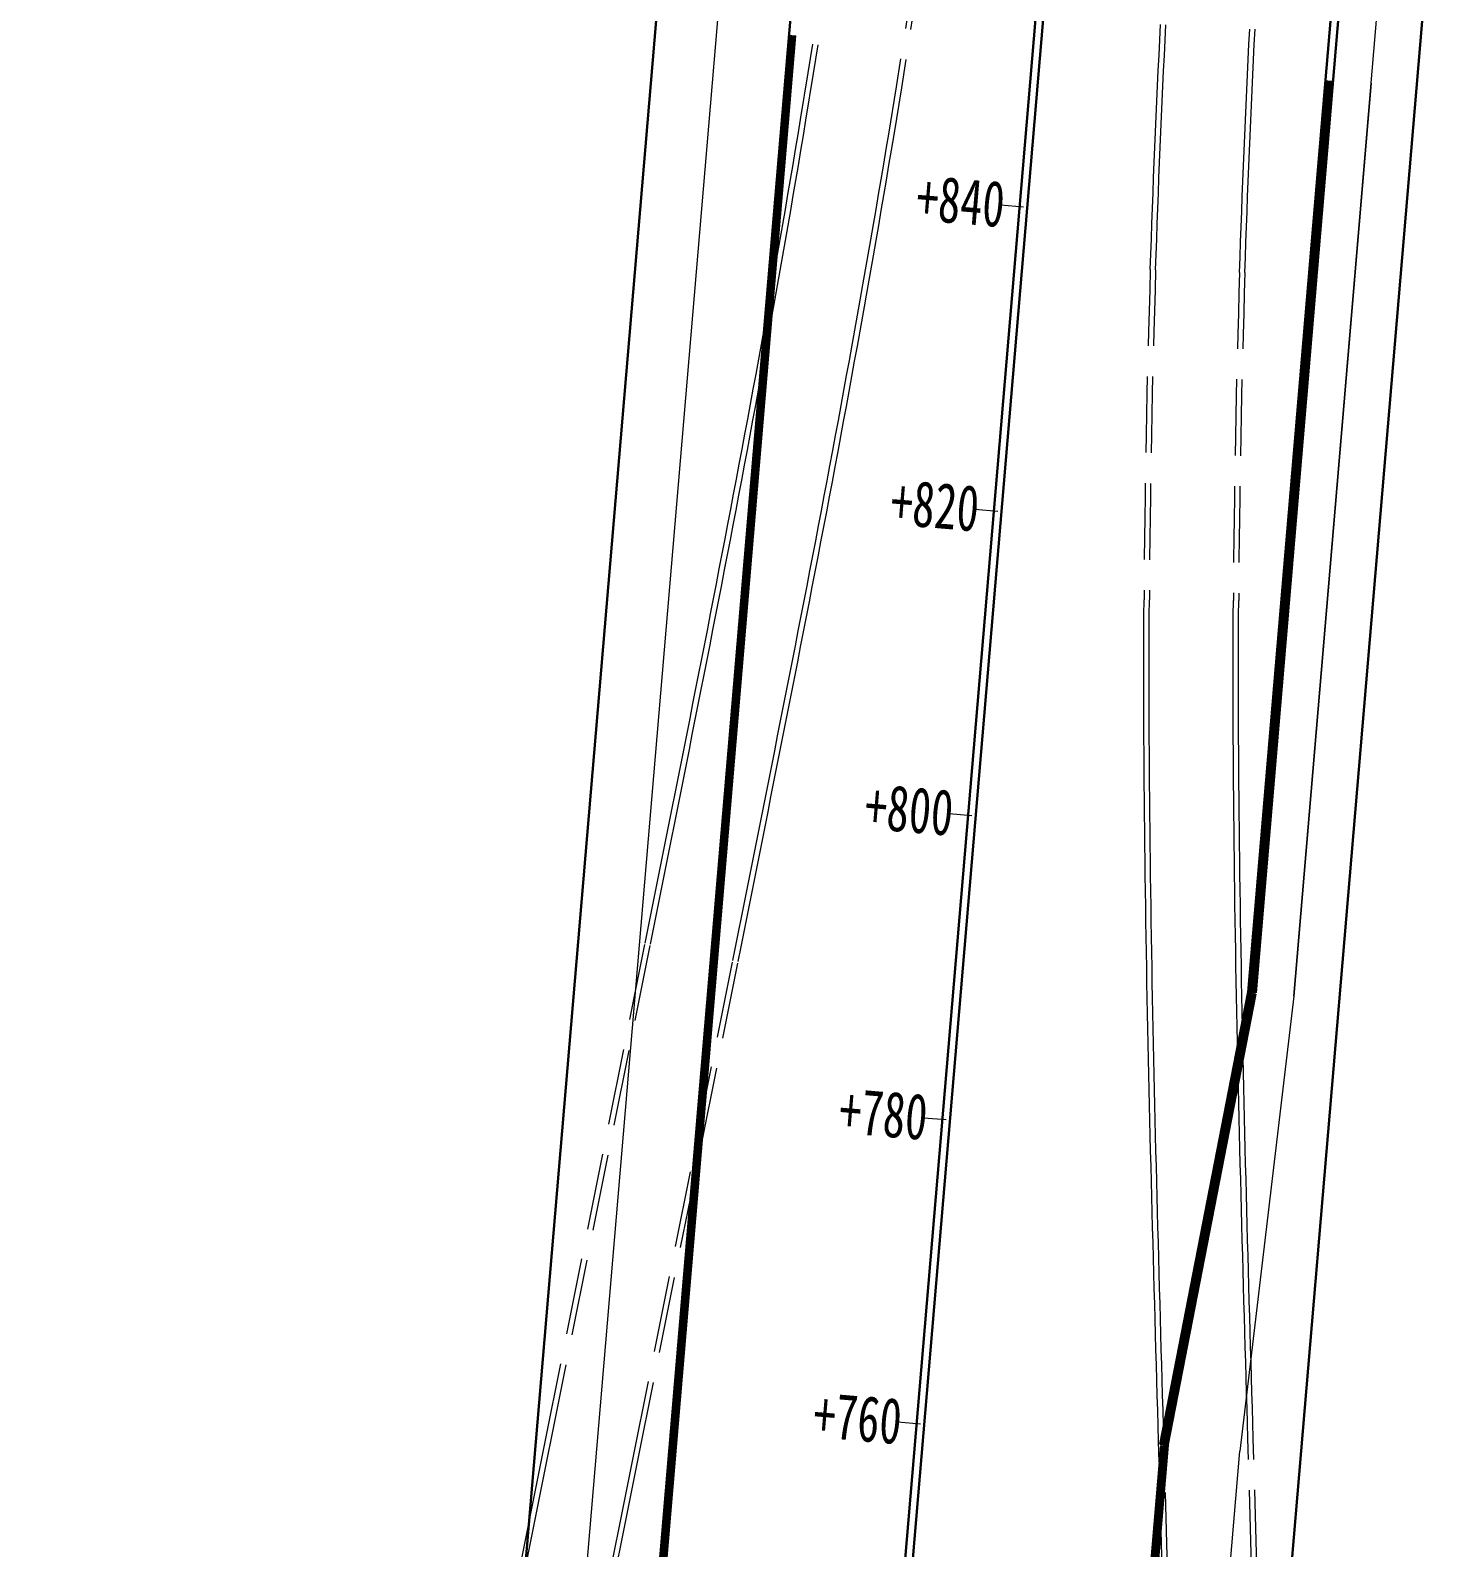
# Model space of a CAD drawing. Extents: x 0 to 531375, y 0 to 4335249.
# Drawn here: x 497977.9 to 498070, y 4327323.1 to 4327422.5 of the extents above; entities that cross this region are included whole.
import ezdxf

# ---------------------------------------------------------------- set-up
doc = ezdxf.new("R2010")
doc.units = 0
doc.linetypes.add('DASH', pattern=[0.35, 0.25, -0.1])
doc.linetypes.add('DASHED2', pattern=[9.524999999999999, 6.349999999999999, -3.174999999999999])
for name, color, linetype, lineweight in [('0-挡土墙标注', 150, 'Continuous', 15), ('1_道路中线', 7, 'Continuous', 15), ('_平面辅助线', 7, 'Continuous', 15), ('地铁', 4, 'Continuous', 15), ('道路偏置线', 3, 'Continuous', 30)]:
    doc.layers.add(name, color=color, linetype=linetype, lineweight=lineweight)
doc.styles.add('EICAD', font='仿宋_GB2312.TTF', dxfattribs={"width": 0.7070000000000001, "height": 3})

# ---------------------------------------------------------------- blocks, each defined once
blk = doc.blocks.new('天津2000地铁')
at = {"layer": '地铁', "linetype": 'DASH', "ltscale": 20}
for p, q in [((48.47516956622712, 184.5761383026838), (48.52447599289007, 185.5777435703203)), ((48.82476175238844, 184.5592473763972), (48.87405267806025, 185.5605348180979)), ((54.3183528931113, 184.2938111713156), (54.36740024306345, 185.2901045493781)), ((54.66794503381243, 184.2769193043932), (54.71697688417044, 185.2728949021548)), ((48.42677037476097, 183.57441824954), (48.47516956622712, 184.5761383026838)), ((48.77637814951596, 183.5578531101346), (48.82476175238844, 184.5592473763972)), ((54.27021424344275, 183.2975360490381), (54.3183528931113, 184.2938111713156)), ((54.61982197139879, 183.2809699224308), (54.66794503381243, 184.2769193043932)), ((48.37930135690839, 182.5725831557065), (48.42677037476097, 183.57441824954)), ((48.72892478568246, 182.5563517641276), (48.77637814951596, 183.5578531101346)), ((54.22300686122617, 182.3012789366767), (54.27021424344275, 183.2975360490381)), ((54.5726302419207, 182.2850465103984), (54.61982197139879, 183.2809699224308)), ((48.332785458304, 181.5706328274682), (48.37930135690839, 182.5725831557065)), ((48.68242458364693, 181.5547431446612), (48.72892478568246, 182.5563517641276)), ((54.17675331130157, 181.3050396554172), (54.22300686122617, 182.3012789366767)), ((54.52639238745906, 181.289148889482), (54.5726302419207, 182.2850465103984)), ((48.28724563145079, 180.5685671353712), (48.332785458304, 181.5706328274682)), ((48.63690044771646, 180.5530265597626), (48.68242458364693, 181.5547431446612)), ((54.13148391380673, 180.3089926186949), (54.17675331130157, 181.3050396554172)), ((54.48113094770815, 180.2932769432664), (54.52639238745906, 181.289148889482)), ((48.24277360318228, 179.5679697599262), (48.28724563145079, 180.5685671353712)), ((48.59243636630708, 179.5526079852134), (48.63690044771646, 180.5530265597626)), ((54.08713692909804, 179.3112086579203), (54.13148391380673, 180.3089926186949)), ((54.43679969222286, 179.2958468832075), (54.48113094770815, 180.2932769432664)), ((24.79292357893428, 178.3834176324308), (24.95605155423982, 179.3680943362415)), ((25.13818218756933, 178.3260021358728), (25.30134526517941, 179.3108907239511)), ((48.19925464014523, 178.5657084733248), (48.24277360318228, 179.5679697599262)), ((48.54893310379703, 178.5507082901895), (48.59243636630708, 179.5526079852134)), ((54.04388039134211, 178.3149911435321), (54.08713692909804, 179.3112086579203)), ((54.3935588549939, 178.2999909603968), (54.43679969222286, 179.2958468832075)), ((24.62889466847992, 177.4007834391668), (24.79292357893428, 178.3834176324308)), ((24.97408320754768, 177.342948182486), (25.13818218756933, 178.3260021358728)), ((30.56367461022456, 177.4237586194649), (30.72738929372281, 178.4119768235832)), ((30.90893321891781, 177.366343122907), (31.07268300460419, 178.3547732122242)), ((48.15678053803276, 177.563331881538), (48.19925464014523, 178.5657084733248)), ((48.50647466100054, 177.5487012527883), (48.54893310379703, 178.5507082901895)), ((54.00166802172316, 177.3187913643196), (54.04388039134211, 178.3149911435321)), ((54.35136214469093, 177.3041607355699), (54.3935588549939, 178.2999909603968)), ((24.4636705625453, 176.4182780412957), (24.62889466847992, 177.4007834391668)), ((24.80878984561423, 176.3600309537723), (24.97408320754768, 177.342948182486)), ((30.39847453508992, 176.434108428657), (30.56367461022456, 177.4237586194649)), ((30.74366307415767, 176.3762731719762), (30.90893321891781, 177.366343122907)), ((48.11537427193252, 176.5608400739729), (48.15678053803276, 177.563331881538)), ((48.46508398768492, 176.5465869652107), (48.50647466100054, 177.5487012527883)), ((53.96052237885306, 176.3226095363497), (54.00166802172316, 177.3187913643196)), ((54.31023209466366, 176.3083564266562), (54.35136214469093, 177.3041607355699)), ((24.297273668868, 175.4358991608023), (24.4636705625453, 176.4182780412957)), ((24.64232453767909, 175.3772481670603), (24.80878984561423, 176.3600309537723)), ((30.23209286871133, 175.4447195958346), (30.39847453508992, 176.434108428657)), ((30.57721215178026, 175.3864725073799), (30.74366307415767, 176.3762731719762)), ((48.07505882770057, 175.5582333151251), (48.11537427193252, 176.5608400739729)), ((48.42478404403663, 175.5443656891584), (48.46508398768492, 176.5465869652107)), ((53.92046601464971, 175.326445848681), (53.96052237885306, 176.3226095363497)), ((54.27019123098579, 175.3125782236457), (54.31023209466366, 176.3083564266562)), ((24.1297263665474, 174.4536443147808), (24.297273668868, 175.4358991608023)), ((24.47470969049027, 174.3945973357186), (24.64232453767909, 175.3772481670603)), ((30.06455247261329, 174.4555896725505), (30.23209286871133, 175.4447195958346)), ((30.40960334142437, 174.3969386788085), (30.57721215178026, 175.3864725073799)), ((48.03585719486, 174.5555118694901), (48.07505882770057, 175.5582333151251)), ((48.38559779321077, 174.5420376937836), (48.42478404403663, 175.5443656891584)), ((53.8815214812639, 174.3303006375208), (53.92046601464971, 175.326445848681)), ((54.23126207961468, 174.3168264618143), (54.27019123098579, 175.3125782236457)), ((23.96105105534662, 173.4715110985562), (24.1297263665474, 174.4536443147808)), ((24.30596773093566, 173.4120760513469), (24.47470969049027, 174.3945973357186)), ((29.89587621373357, 173.4667162578553), (30.06455247261329, 174.4555896725505)), ((30.24085953767644, 173.4076692797243), (30.40960334142437, 174.3969386788085)), ((47.99779237096664, 173.5526761198416), (48.03585719486, 174.5555118694901)), ((48.34754820592934, 173.5396033599973), (48.38559779321077, 174.5420376937836)), ((53.84371132677188, 173.3341742744669), (53.8815214812639, 174.3303006375208)), ((54.19346716173459, 173.3211015136912), (54.23126207961468, 174.3168264618143)), ((23.79127010080265, 172.4894968755543), (23.96105105534662, 173.4715110985562)), ((24.13612105109496, 172.4296816717833), (24.30596773093566, 173.4120760513469)), ((29.72608691570349, 172.4780967142433), (29.89587621373357, 173.4667162578553)), ((30.07100359129254, 172.418661667034), (30.24085953767644, 173.4076692797243)), ((47.96088735980447, 172.5497265262529), (47.99779237096664, 173.5526761198416)), ((48.31065825856057, 172.5370631478727), (48.34754820592934, 173.5396033599973)), ((53.80705809645587, 172.3380672074854), (53.84371132677188, 173.3341742744669)), ((54.15682899527019, 172.3254038291052), (54.19346716173459, 173.3211015136912)), ((23.62040588347008, 171.5075990566984), (23.79127010080265, 172.4894968755543)), ((23.96519205748337, 171.4474116060882), (24.13612105109496, 172.4296816717833)), ((29.55520741350483, 171.4897284833714), (29.72608691570349, 172.4780967142433)), ((29.90005836379714, 171.4299132805317), (30.07100359129254, 172.418661667034)), ((47.92516517086187, 171.5466636139899), (47.96088735980447, 172.5497265262529)), ((48.27495093271136, 171.5344175845384), (48.31065825856057, 172.5370631478727)), ((53.77158433332806, 171.3419799786061), (53.80705809645587, 172.3380672074854)), ((54.12137009517755, 171.3297339491546), (54.15682899527019, 172.3254038291052)), ((23.44848076143535, 170.5258148889988), (23.62040588347008, 171.5075990566984)), ((23.79320313368225, 170.4652630966156), (23.96519205748337, 171.4474116060882)), ((29.38326050469186, 170.5016088094562), (29.55520741350483, 171.4897284833714)), ((29.72804667870514, 170.4414213588461), (29.90005836379714, 171.4299132805317)), ((47.89064881956437, 170.5434879809618), (47.92516517086187, 171.5466636139899)), ((48.24044921889435, 170.5316673722118), (48.27495093271136, 171.5344175845384)), ((53.7373125810991, 170.3459133198484), (53.77158433332806, 171.3419799786061)), ((54.08711297326954, 170.3340925024822), (54.12137009517755, 171.3297339491546)), ((23.27551710180705, 169.54414163623), (23.44848076143535, 170.5258148889988)), ((23.62017667165492, 169.4832334015518), (23.79320313368225, 170.4652630966156)), ((29.21026898693526, 169.513734953478), (29.38326050469186, 170.5016088094562)), ((29.55499135918217, 169.4531831610948), (29.72804667870514, 170.4414213588461)), ((47.85736231744522, 169.5402120882645), (47.89064881956437, 170.5434879809618)), ((48.20717699138914, 169.528823765926), (48.24044921889435, 170.5316673722118)), ((53.70426450559171, 169.3498576767742), (53.7373125810991, 170.3459133198484)), ((54.05407915153772, 169.3384684929624), (54.08711297326954, 170.3340925024822)), ((23.10153724980773, 168.5625764019787), (23.27551710180705, 169.54414163623)), ((23.44610441784607, 168.5011478522792), (23.62017667165492, 169.4832334015518)), ((29.03625562670641, 168.5261040152982), (29.21026898693526, 169.513734953478)), ((29.38091519655427, 168.4651957815513), (29.55499135918217, 169.4531831610948)), ((22.92683087277692, 167.5826072841883), (23.10153724980773, 168.5625764019787)), ((23.27133783948375, 167.520842003636), (23.44610441784607, 168.5011478522792)), ((28.86148316483014, 167.5400670096278), (29.03625562670641, 168.5261040152982)), ((29.20611149794422, 167.4789825426414), (29.38091519655427, 168.4651957815513)), ((22.75088084657909, 166.6012143520638), (22.92683087277692, 167.5826072841883)), ((23.09532869438408, 166.5391202289611), (23.27133783948375, 167.520842003636)), ((28.68501736945473, 166.5502370651811), (28.86100195191102, 167.5373599622398)), ((29.0295241617132, 166.4884708113968), (29.20556893799221, 167.4759303918108)), ((22.57398155116243, 165.6199204931035), (22.75088084657909, 166.6012143520638)), ((22.91837138496339, 165.5575054120272), (23.09532869438408, 166.5391202289611)), ((28.50807927164715, 165.5633481312543), (28.68501736945473, 166.5502370651811)), ((28.85252695233794, 165.5012530805543), (29.0295241617132, 166.4884708113968)), ((22.39615531696472, 164.6387225827202), (22.57398155116243, 165.6199204931035)), ((22.74048826348735, 164.5759944245219), (22.91837138496339, 165.5575054120272)), ((28.33021037030267, 164.5766900386661), (28.50807927164715, 165.5633481312543)), ((28.67460004426539, 164.5142740756273), (28.85252695233794, 165.5012530805543)), ((22.21742446860298, 163.6576174339279), (22.39615531696472, 164.6387225827202)), ((22.5617016760516, 163.5945840748027), (22.74048826348735, 164.5759944245219)), ((28.15143336239271, 163.5902596032247), (28.33021037030267, 164.5766900386661)), ((28.49576615617844, 163.5275306059047), (28.67460004426539, 164.5142740756273)), ((22.0378113250481, 162.6766017982736), (22.21742446860298, 163.6576174339279)), ((22.38203396234894, 162.6132711106911), (22.5617016760516, 163.5945840748027)), ((27.97177092998754, 162.6040535764768), (28.15143336239271, 163.5902596032247)), ((28.31604799168417, 162.5410194210708), (28.49576615617844, 163.5275306059047)), ((21.85733819997404, 161.6956723658368), (22.0378113250481, 162.6766017982736)), ((22.20150745654246, 161.6320522213355), (22.38203396234894, 162.6132711106911)), ((27.79124574072194, 161.6180686503648), (27.97177092998754, 162.6040535764768)), ((28.13546823925572, 161.5547372093424), (28.31604799168417, 162.5410194210708)), ((21.67602740187431, 160.7148257708177), (21.85733819997404, 161.6956723658368)), ((22.02014448674163, 160.6509240344166), (22.20150745654246, 161.6320522213355)), ((27.60988044773694, 160.6323014581576), (27.79124574072194, 161.6180686503648)), ((27.95404957229039, 160.5686805993318), (28.13546823925572, 161.5547372093424)), ((21.49390123412013, 159.7340585878119), (21.67602740187431, 160.7148257708177)), ((21.83796737564262, 159.6698831226676), (22.02014448674163, 160.6509240344166)), ((27.42769768991275, 159.6467485744506), (27.60988044773694, 160.6323014581576)), ((27.77181464945897, 159.5828461628407), (27.95404957229039, 160.5686805993318)), ((21.31098199530971, 158.7533673364669), (21.49390123412013, 159.7340585878119)), ((21.65499844052829, 158.688926002942), (21.83796737564262, 159.6698831226676)), ((27.2447200922179, 158.6614065179601), (27.42769768991275, 159.6467485744506)), ((27.58878611493856, 158.5972304167226), (27.77181464945897, 159.5828461628407)), ((21.12729197926819, 157.7727484824136), (21.31098199530971, 158.7533673364669)), ((21.47125999332638, 157.7080491371453), (21.65499844052829, 158.688926002942)), ((27.06097026559291, 157.676271754317), (27.2447200922179, 158.6614065179601)), ((27.40498659841251, 157.6118298210204), (27.58878611493856, 158.5972304167226)), ((20.9428534755134, 156.79219844006), (21.12729197926819, 157.7727484824136)), ((21.28677434124984, 156.7272489359602), (21.47125999332638, 157.7080491371453)), ((26.8764708074159, 156.6913406951353), (27.06097026559291, 157.676271754317)), ((27.22043871536153, 156.6266407854855), (27.40498659841251, 157.6118298210204)), ((20.75768876908114, 155.8117135716602), (20.9428534755134, 156.79219844006)), ((21.10156378644751, 155.7465217588469), (21.28677434124984, 156.7272489359602)), ((26.6912443015608, 155.7066097008064), (26.8764708074159, 156.6913406951353)), ((27.03516506735468, 155.6416596677154), (27.22043871536153, 156.6266407854855)), ((20.57182014128193, 154.8312901891768), (20.75768876908114, 155.8117135716602)), ((20.91565062658629, 154.765863914974), (21.10156378644751, 155.7465217588469)), ((26.50531331874663, 154.722075083293), (26.6912443015608, 155.7066097008064)), ((26.84918824216584, 154.6568827740848), (27.03516506735468, 155.6416596677154)), ((20.38526986929355, 153.8509245589375), (20.57182014128193, 154.8312901891768)), ((20.72905715514207, 153.7852716678753), (20.91565062658629, 154.765863914974)), ((26.31870041665389, 153.7377331033349), (26.50531331874663, 154.722075083293)), ((26.66253081389005, 153.6723063662648), (26.84918824216584, 154.6568827740848)), ((20.19806022685953, 152.8706128979101), (20.38526986929355, 153.8509245589375)), ((20.5418056610506, 152.8047412307933), (20.72905715514207, 153.7852716678753)), ((26.13142813992454, 152.7535799778998), (26.31870041665389, 153.7377331033349)), ((26.47521534335101, 152.6879266556352), (26.66253081389005, 153.6723063662648)), ((20.01021348434733, 151.8903513811529), (20.19806022685953, 152.8706128979101)), ((20.35391842969693, 151.8242687769234), (20.5418056610506, 152.8047412307933)), ((25.94351902103517, 151.7696118783206), (26.13142813992454, 152.7535799778998)), ((26.28726437827572, 151.703739810735), (26.47521534335101, 152.6879266556352)), ((19.82175190880662, 150.9101361371577), (20.01021348434733, 151.8903513811529)), ((20.16541774262441, 150.8438504319638), (20.35391842969693, 151.8242687769234)), ((25.75499557971489, 150.785824932158), (25.94351902103517, 151.7696118783206)), ((26.09870045358548, 150.7197419563308), (26.28726437827572, 151.703739810735)), ((19.63269776449306, 149.9299632553011), (19.82175190880662, 150.9101361371577)), ((19.97632587794214, 149.8634822834283), (20.16541774262441, 150.8438504319638)), ((25.56588032381842, 149.8022152232006), (25.75499557971489, 150.785824932158)), ((25.90954609133769, 149.7359291743487), (26.09870045358548, 150.7197419563308)), ((19.44307331310119, 148.9498287839815), (19.63269776449306, 149.9299632553011)), ((19.7866651105578, 148.8831603750586), (19.97632587794214, 149.8634822834283)), ((25.37619574932615, 148.8187787979841), (25.56588032381842, 149.8022152232006)), ((25.71982380142435, 148.7522975085303), (25.90954609133769, 149.7359291743487)), ((19.25290081370622, 147.9697287306189), (19.44307331310119, 148.9498287839815)), ((19.59645771241048, 147.9028807142749), (19.7866651105578, 148.8831603750586)), ((25.18596434040228, 147.8355116611346), (25.37619574932615, 148.8187787979841)), ((25.52955608139746, 147.7688429616391), (25.71982380142435, 148.7522975085303)), ((19.06220252328785, 146.9896590681746), (19.25290081370622, 147.9697287306189)), ((19.40572595276171, 146.9226392693817), (19.59645771241048, 147.9028807142749)), ((24.99520857009339, 146.8524097828194), (25.18596434040228, 147.8355116611346)), ((25.33876541693462, 146.7855615001172), (25.52955608139746, 147.7688429616391)), ((47.43965114158345, 146.8946567261591), (47.44463092990918, 147.8965465547517)), ((47.78964788583107, 146.8931318791583), (47.79462660662828, 147.8948069382459)), ((53.28959672362543, 146.869169993326), (53.29455866961507, 147.8674701023846)), ((53.63959346787305, 146.8676451472565), (53.64455434633419, 147.8657304858788)), ((18.87100069690496, 146.0096157323569), (19.06220252328785, 146.9896590681746)), ((19.21449209825368, 145.9424319760874), (19.40572595276171, 146.9226392693817)), ((24.80395090009551, 145.8694690950215), (24.99520857009339, 146.8524097828194)), ((25.14747428224655, 145.8024490531534), (25.33876541693462, 146.7855615001172)), ((47.43589396023889, 145.8908944856375), (47.43965114158345, 146.8946567261591)), ((47.78589229739735, 145.8897952046245), (47.78964788583107, 146.8931318791583)), ((53.28586616710528, 145.8725208025425), (53.28959672362543, 146.869169993326)), ((53.63586450432194, 145.8714215215295), (53.63959346787305, 146.8676451472565)), ((18.67931758792838, 145.0295946253463), (18.87100069690496, 146.0096157323569)), ((19.02277841366595, 144.9622547319159), (19.21449209825368, 145.9424319760874)), ((24.61221378145274, 144.8866854952648), (24.80395090009551, 145.8694690950215)), ((24.95570513978601, 144.8195015182719), (25.14747428224655, 145.8024490531534)), ((47.43334603746188, 144.8871989306062), (47.43589396023889, 145.8908944856375)), ((47.78334543475648, 144.8865172611549), (47.78589229739735, 145.8897952046245)), ((53.28333596355515, 144.875805308111), (53.28586616710528, 145.8725208025425)), ((53.63333536084974, 144.875123639591), (53.63586450432194, 145.8714215215295)), ((18.48717544839019, 144.0495916139334), (18.67931758792838, 145.0295946253463)), ((18.83060716150794, 143.982103404589), (19.02277841366595, 144.9622547319159)), ((24.4200196544989, 143.9040548512712), (24.61221378145274, 144.8866854952648)), ((24.76348044123734, 143.836714759469), (24.95570513978601, 144.8195015182719)), ((47.43198439740807, 143.8835714915767), (47.43334603746188, 144.8871989306062)), ((47.78198435046943, 143.8832994811237), (47.78334543475648, 144.8865172611549)), ((53.2819836132112, 143.8790250429883), (53.28333596355515, 144.875805308111)), ((53.63198356627254, 143.8787530325353), (53.63333536084974, 144.875123639591)), ((18.29459652910009, 143.0696025379002), (18.48717544839019, 144.0495916139334)), ((18.63800060277572, 143.0019738292321), (18.83060716150794, 143.982103404589)), ((24.22739094920689, 142.9215729953721), (24.4200196544989, 143.9040548512712)), ((24.57082262728363, 142.8540846072137), (24.76348044123734, 143.836714759469)), ((47.43178606737639, 142.8800136176869), (47.43198439740807, 143.8835714915767)), ((47.78178609983297, 142.880143311806), (47.78198435046943, 143.8832994811237)), ((53.28178661008132, 142.8821813622489), (53.2819836132112, 143.8790250429883)), ((53.63178664253791, 142.882311056368), (53.63198356627254, 143.8787530325353)), ((18.10160308011109, 142.0896232035011), (18.29459652910009, 143.0696025379002)), ((18.44498099706834, 142.0218618120998), (18.63800060277572, 143.0019738292321)), ((24.03435008553788, 141.939235733822), (24.22739094920689, 142.9215729953721)), ((24.37775412789779, 141.8716068668291), (24.57082262728363, 142.8540846072137)), ((47.43272807780885, 141.8765266127884), (47.43178606737639, 142.8800136176869)), ((47.78272774064681, 141.8770500570535), (47.78178609983297, 142.880143311806)), ((53.28272244241088, 141.885275603272), (53.28178661008132, 142.8821813622489)), ((53.63272210524883, 141.8857990475371), (53.63178664253791, 142.882311056368)), ((17.9082173507777, 141.1096493909135), (18.10160308011109, 142.0896232035011)), ((18.25157060287892, 141.0417631305754), (18.44498099706834, 142.0218618120998)), ((23.84091947373236, 140.9570388430729), (24.03435008553788, 141.939235733822)), ((24.18429736292456, 140.8892773110419), (24.37775412789779, 141.8716068668291)), ((47.43478746240724, 140.8731117276475), (47.43272807780885, 141.8765266127884)), ((47.78478633344639, 140.8740209667012), (47.78272774064681, 141.8770500570535)), ((53.28476859274087, 140.8883090065792), (53.28272244241088, 141.885275603272)), ((53.6347674637218, 140.8892182456329), (53.63272210524883, 141.8857990475371)), ((17.52035804756451, 139.1497013168409), (17.71446159027982, 140.1296768533066)), ((17.71446159027982, 140.1296768533066), (17.9082173507777, 141.1096493909135)), ((18.05779167776927, 140.0616735368967), (18.25157060287892, 141.0417631305754)), ((23.64712151442654, 139.9749780725688), (23.84091947373236, 140.9570388430729)), ((23.99047474208055, 139.907091689296), (24.18429736292456, 140.8892773110419)), ((47.43794125854036, 139.869770151563), (47.43478746240724, 140.8731117276475)), ((47.78793894191039, 139.8710572291165), (47.78478633344639, 140.8740209667012)), ((53.28790253802435, 139.8912827214226), (53.28476859274087, 140.8883090065792)), ((53.63790022139437, 139.8925697989762), (53.6347674637218, 140.8892182456329)), ((17.32592897198628, 138.1697184862569), (17.52035804756451, 139.1497013168409)), ((17.8636664787773, 139.0815887553617), (18.05779167776927, 140.0616735368967)), ((23.45297859905986, 138.9930491475388), (23.64712151442654, 139.9749780725688)), ((23.7963086652453, 138.9250457240268), (23.99047474208055, 139.907091689296)), ((47.44216650724411, 138.8665029397234), (47.43794125854036, 139.869770151563)), ((47.79216263286071, 138.8681599013507), (47.78793894191039, 139.8710572291165)), ((53.29210174974287, 138.8941978793591), (53.28790253802435, 139.8912827214226)), ((53.64209787535947, 138.8958548400551), (53.63790022139437, 139.8925697989762)), ((17.13119661336532, 137.189724043943), (17.32592897198628, 138.1697184862569)), ((17.66921726270811, 138.1015044888481), (17.8636664787773, 139.0815887553617)), ((23.25851311016595, 138.0112477699295), (23.45297859905986, 138.9930491475388)), ((23.60182152292691, 137.943135115318), (23.7963086652453, 138.9250457240268)), ((47.44744025327963, 137.8633111743256), (47.44216650724411, 138.8665029397234)), ((47.79743447626242, 137.8653300618753), (47.79216263286071, 138.8681599013507)), ((53.29734369466314, 137.897055442445), (53.29210174974287, 138.8941978793591)), ((53.64733791764592, 137.8990743299946), (53.64209787535947, 138.8958548400551)), ((16.9361832223949, 136.209713649936), (17.13119661336532, 137.189724043943)), ((17.47446628619218, 137.1214164188131), (17.66921726270811, 138.1015044888481)), ((23.0637474214891, 137.0295696193352), (23.25851311016595, 138.0112477699295)), ((23.40703569643665, 136.9613555418327), (23.60182152292691, 137.943135115318)), ((47.45372981211403, 136.861745737493), (47.44744025327963, 137.8633111743256)), ((47.8037229112233, 136.8639436000958), (47.79743447626242, 137.8653300618753)), ((53.3036071039387, 136.8996819136664), (53.29734369466314, 137.897055442445)), ((53.65359783399617, 136.9022292466834), (53.64733791764592, 137.8990743299946)), ((16.74091105081607, 135.2296829465776), (16.9361832223949, 136.209713649936)), ((17.27943580644205, 136.1413202034309), (17.47446628619218, 137.1214164188131)), ((22.8687038985081, 136.048010352999), (23.0637474214891, 137.0295696193352)), ((23.21197355812183, 135.9797026608139), (23.40703569643665, 136.9613555418327)), ((47.46105394425103, 135.8556428924203), (47.45375082892133, 136.858645808883)), ((47.81104200932896, 135.858533273451), (47.8037415513536, 136.8611941793933)), ((53.31085452443222, 135.9039458129555), (53.3036071039387, 136.8996819136664)), ((53.6608425976592, 135.906835205853), (53.65359783399617, 136.9022292466834)), ((16.54540235176682, 134.2496275575831), (16.74091105081607, 135.2296829465776)), ((16.8886253683595, 134.1810858855024), (17.08414808101952, 135.1612114850431)), ((17.08414808101952, 135.1612114850431), (17.27943580644205, 136.1413202034309)), ((22.6734048986691, 135.066565612331), (22.8687038985081, 136.048010352999)), ((23.01665747183142, 134.9981721108779), (23.21197355812183, 135.9797026608139)), ((47.46933661360526, 134.8527180412784), (47.46105394425103, 135.8556428924203)), ((47.8193217604421, 134.8559424784034), (47.81104200932896, 135.858533273451)), ((53.31908842164557, 134.9066048162058), (53.31085452443222, 135.9039458129555)), ((53.66907357715536, 134.9098283108324), (53.6608425976592, 135.906835205853)), ((16.34967938024783, 133.2695430917665), (16.54540235176682, 134.2496275575831)), ((16.69288992817746, 133.20093901176), (16.8886253683595, 134.1810858855024)), ((22.47787277150201, 134.085231019184), (22.6734048986691, 135.066565612331)), ((22.8211097928579, 134.0167595120147), (23.01665747183142, 134.9981721108779)), ((47.47857590101194, 133.8498720023781), (47.46933661360526, 134.8527180412784)), ((47.82855789153836, 133.853422537446), (47.8193217604421, 134.8559424784034)), ((53.32827495696257, 133.90920963604), (53.31908842164557, 134.9066048162058)), ((53.67825695656939, 133.9127592742443), (53.66907357715536, 134.9098283108324)), ((16.15376439300598, 132.2894251421094), (16.34967938024783, 133.2695430917665)), ((16.49696402158588, 132.2207664586603), (16.69288992817746, 133.20093901176)), ((22.28212985914433, 133.1040021795779), (22.47787277150201, 134.085231019184)), ((22.62535286869388, 133.0354604721069), (22.8211097928579, 134.0167595120147)), ((47.48874887492276, 132.8471054574474), (47.47857590101194, 133.8498720023781)), ((47.83872749336296, 132.8509741341695), (47.82855789153836, 133.853422537446)), ((53.33839157060721, 132.911760950461), (53.32827495696257, 133.90920963604)), ((53.68837019841886, 132.9156287750229), (53.67825695656939, 133.9127592742443)), ((15.95767964917468, 131.3092692894861), (16.15376439300598, 132.2894251421094)), ((16.30086991138523, 131.2405638033524), (16.49696402158588, 132.2207664586603)), ((22.08619849639945, 132.1228746874258), (22.28212985914433, 133.1040021795779)), ((22.42940903897397, 132.0542705804109), (22.62535286869388, 133.0354604721069)), ((47.49983260862064, 131.8444190220907), (47.48874887492276, 132.8471054574474)), ((47.84980766073569, 131.8485978841781), (47.83872749336296, 132.8509741341695)), ((53.34941569843796, 131.9142593787983), (53.33839157060721, 132.911760950461)), ((53.69939076021546, 131.9184374315664), (53.68837019841886, 132.9156287750229)), ((15.76144741050666, 130.3290711026638), (15.95767964917468, 131.3092692894861)), ((16.1046298626461, 130.2603266155347), (16.30086991138523, 131.2405638033524)), ((21.89010101131862, 131.1418441208079), (22.08619849639945, 132.1228746874258)), ((22.2333006359404, 131.0731854168698), (22.42940903897397, 132.0542705804109)), ((47.51180417987052, 130.8418132523075), (47.49983260862064, 131.8444190220907)), ((47.86177549272543, 130.8462943425402), (47.84980766073569, 131.8485978841781)), ((53.36132477177307, 130.9167054733261), (53.34941569843796, 131.9142593787983)), ((53.71129609446508, 130.9211857970804), (53.69939076021546, 131.9184374315664)), ((15.56508994172327, 129.3488261401653), (15.76144741050666, 130.3290711026638)), ((15.90826614253456, 129.2800504527986), (16.1046298626461, 130.2603266155347)), ((21.69385972520104, 130.1609060484916), (21.89010101131862, 131.1418441208079)), ((22.03704998473404, 130.0922005474567), (22.2333006359404, 131.0731854168698)), ((47.52464067138499, 129.8392886416986), (47.51180417987052, 130.8418132523075)), ((47.8746080925921, 129.8440640037879), (47.86177549272543, 130.8462943425402)), ((53.37409621785628, 129.9190997304395), (53.36132477177307, 130.9167054733261)), ((53.72406364895868, 129.9238743670285), (53.71129609446508, 130.9211857970804)), ((15.36862951057264, 128.3685299521312), (15.56508994172327, 129.3488261401653)), ((15.71180102106882, 128.2997308652848), (15.90826614253456, 129.2800504527986)), ((21.49749695329228, 129.1800560271367), (21.69385972520104, 130.1609060484916)), ((21.84067940356908, 129.1113115306943), (22.03704998473404, 130.0922005474567)), ((47.53831917064964, 128.8368456251919), (47.52464067138499, 129.8392886416986)), ((47.88828256790293, 128.8419073037803), (47.8746080925921, 129.8440640037879)), ((53.38770745956572, 128.9214425850659), (53.37409621785628, 129.9190997304395)), ((53.73767086677253, 128.9265035763383), (53.72406364895868, 129.9238743670285)), ((15.17208838841179, 127.388178082183), (15.36862951057264, 128.3685299521312)), ((15.51525677117752, 127.3193633956834), (15.71180102106882, 128.2997308652848)), ((21.10449618223356, 127.2186023350805), (21.30103500449331, 128.1992896087468)), ((21.30103500449331, 128.1992896087468), (21.49749695329228, 129.1800560271367)), ((21.64421120425686, 128.1305139157921), (21.84067940356908, 129.1113115306943)), ((47.55281677033054, 127.8344845809042), (47.53831917064964, 128.8368456251919)), ((47.90277603082357, 127.8398246178403), (47.88828256790293, 128.8419073037803)), ((53.40213591587962, 127.9237344162538), (53.38770745956572, 128.9214425850659)), ((53.75209518626798, 127.9290738059208), (53.73767086677253, 128.9265035763383)), ((14.97548885032301, 126.4077660683542), (15.17208838841179, 127.388178082183)), ((15.31865566893248, 126.3389435820281), (15.51525677117752, 127.3193633956834)), ((20.90790278452914, 126.2379897441715), (21.10449618223356, 127.2186023350805)), ((21.44766769226408, 127.1498032454401), (21.64421120425686, 128.1305139157921)), ((47.56811056780861, 126.8322058292105), (47.55281677033054, 127.8344845809042)), ((47.91806559776887, 126.8378162691369), (47.90277603082357, 127.8398246178403)), ((53.41735900158528, 126.9259755471721), (53.40213591587962, 127.9237344162538)), ((53.76731404132443, 126.9315853770822), (53.75209518626798, 127.9290738059208)), ((14.77885548450285, 125.4273009570315), (14.97548885032301, 126.4077660683542)), ((15.1220220424002, 125.3584771705791), (15.31865566893248, 126.3389435820281)), ((20.7112771042157, 125.257447370328), (20.90790278452914, 126.2379897441715)), ((21.25107116712024, 126.1691750567406), (21.44766769226408, 127.1498032454401)), ((47.58417766593629, 125.8300096383318), (47.56811056780861, 126.8322058292105)), ((47.93412838986841, 125.8358825249597), (47.91806559776887, 126.8378162691369)), ((53.43335412762826, 125.9281662479043), (53.41735900158528, 126.9259755471721)), ((53.78330486122286, 125.9340385608375), (53.76731404132443, 126.9315853770822)), ((8.268909438920673, 92.96765430644156), (14.77885548450285, 125.4273009570315)), ((8.612076257588342, 92.89883182011543), (15.1220220424002, 125.3584771705791)), ((20.51463938108645, 124.2769605331123), (20.7112771042157, 125.257447370328)), ((21.05444392282516, 125.1886248849332), (21.25107116712024, 126.1691750567406)), ((47.60099517239722, 124.8278962215408), (47.58417766593629, 125.8300096383318)), ((47.95094153290847, 124.8340235985815), (47.93412838986841, 125.8358825249597)), ((53.4500987008796, 124.9303067335859), (53.43335412762826, 125.9281662479043)), ((53.80004507082047, 124.9364335723221), (53.78330486122286, 125.9340385608375)), ((14.00469769287156, 91.81733560841529), (20.51463938108645, 124.2769605331123)), ((20.8578059389838, 124.2081367466598), (21.05444392282516, 125.1886248849332)), ((47.61854020034662, 123.8258657427504), (47.60099517239722, 124.8278962215408)), ((47.96848215727368, 123.8322396548465), (47.95094153290847, 124.8340235985815)), ((53.46757012460148, 123.9323971709236), (53.4500987008796, 124.9303067335859)), ((53.81751209072536, 123.9387705782428), (53.80004507082047, 124.9364335723221)), ((14.34786451142281, 91.7485131220892), (20.8578059389838, 124.2081367466598)), ((47.6367898680619, 122.8239183146506), (47.61854020034662, 123.8258657427504)), ((47.98672739812173, 122.8305308045819), (47.96848215727368, 123.8322396548465)), ((53.48574579803972, 122.9344376763329), (53.46757012460148, 123.9323971709236)), ((53.83568333700532, 122.9410496950149), (53.81751209072536, 123.9387705782428)), ((47.65572129923385, 121.8220540015027), (47.6367898680619, 122.8239183146506)), ((48.00565439538331, 121.8288971157744), (47.98672739812173, 122.8305308045819)), ((53.50460311677307, 121.9364283168688), (53.48574579803972, 122.9344376763329)), ((53.85453622153727, 121.943270990625), (53.83568333700532, 122.9410496950149)), ((47.67531162279192, 120.8202728228643), (47.65572129923385, 121.8220540015027)), ((48.02524029370397, 120.8273386042565), (48.00565439538331, 121.8288971157744)), ((53.52411947277142, 120.9383691148832), (53.50460311677307, 121.9364283168688)), ((53.87404815194895, 120.9454344883561), (53.85453622153727, 121.943270990625)), ((47.69553797319531, 119.8185747517273), (47.67531162279192, 120.8202728228643)), ((48.04546224273508, 119.8258552458137), (48.02524029370397, 120.8273386042565)), ((53.54427225416293, 119.940260047093), (53.52411947277142, 120.9383691148832)), ((53.89419653156074, 119.9475401630625), (53.87404815194895, 120.9454344883561)), ((47.7163774902001, 118.8169597173109), (47.69553797319531, 119.8185747517273)), ((48.06629739684286, 118.8244469705969), (48.04546224273508, 119.8258552458137)), ((53.56503884540871, 118.9421010483056), (53.54427225416293, 119.940260047093)), ((53.91495875950204, 118.9495879504829), (53.89419653156074, 119.9475401630625)), ((47.73780731903388, 117.8154276097193), (47.7163774902001, 118.8169597173109)), ((48.08772291539935, 117.8231136649847), (48.06629739684286, 118.8244469705969)), ((53.58639662741916, 117.943892008625), (53.56503884540871, 118.9421010483056)), ((53.93631223082775, 117.9515777416527), (53.91495875950204, 118.9495879504829)), ((47.7598046103376, 116.8139782743528), (47.73780731903388, 117.8154276097193)), ((48.10971596254966, 116.8218551790342), (48.08772291539935, 117.8231136649847)), ((53.60832297749585, 116.9456327809021), (53.58639662741916, 117.943892008625)), ((53.95823433640179, 116.9535093884915), (53.93631223082775, 117.9515777416527)), ((47.78234652028186, 115.812611522153), (47.7598046103376, 116.8139782743528)), ((48.13225370744475, 115.8206713208928), (48.10971596254966, 116.8218551790342)), ((53.63079526933143, 115.9473231770098), (53.60832297749585, 116.9456327809021)), ((53.98070246272254, 115.9553827047348), (53.95823433640179, 116.9535093884915)), ((47.80541021045064, 114.8113271230831), (47.78234652028186, 115.812611522153)), ((48.15531332424143, 114.8195618633181), (48.13225370744475, 115.8206713208928)), ((53.6537908728351, 114.9489629743621), (53.63079526933143, 115.9473231770098)), ((54.00369399250486, 114.9571974668652), (53.98070246272254, 115.9553827047348)), ((47.82897284784121, 113.8101248154416), (47.80541021045064, 114.8113271230831)), ((48.17887199186953, 113.8185265418142), (48.15531332424143, 114.8195618633181)), ((53.67728715465636, 113.9505519112572), (53.6537908728351, 114.9489629743621)), ((54.02718630403978, 113.958953413181), (54.00369399250486, 114.9571974668652)), ((47.85301160515518, 112.8090042993426), (47.82897284784121, 113.8101248154416)), ((48.20290689432295, 112.8175650592893), (48.17887199186953, 113.8185265418142)), ((53.7012614774867, 112.9520896943286), (53.67728715465636, 113.9505519112572)), ((54.05115677166032, 112.9606502521783), (54.02718630403978, 113.958953413181)), ((47.87750366021646, 111.8079652450979), (47.85301160515518, 112.8090042993426)), ((48.22739522036863, 111.8166770851239), (48.20290689432295, 112.8175650592893)), ((53.72569120069964, 111.9535759976133), (53.7012614774867, 112.9520896943286)), ((54.07558276533383, 111.9622876551002), (54.05115677166032, 112.9606502521783)), ((47.90242619661149, 110.8070072922855), (47.87750366021646, 111.8079652450979)), ((48.25231416377937, 110.8158622588962), (48.22739522036863, 111.8166770851239)), ((53.75055367994354, 110.9550104625523), (53.72569120069964, 111.9535759976133)), ((54.10044165124418, 110.9638652671128), (54.07558276533383, 111.9622876551002)), ((47.92775640328182, 109.8061300488189), (47.90242619661149, 110.8070072922855)), ((48.27764092333382, 109.8151201894506), (48.25231416377937, 110.8158622588962)), ((53.77582626731601, 109.9563927026465), (53.75055367994354, 110.9550104625523)), ((54.12571079103509, 109.9653826998546), (54.10044165124418, 110.9638652671128)), ((47.95347147446591, 108.805333096534), (47.92775640328182, 109.8061300488189)), ((48.30335270246724, 108.8144504586235), (48.27764092333382, 109.8151201894506)), ((53.80148631113115, 108.9577223025262), (53.77582626731601, 109.9563927026465)), ((54.15136754239211, 108.9668395379558), (54.12571079103509, 109.9653826998546)), ((47.97954861004837, 107.8046159902587), (47.95347147446591, 108.805333096534)), ((48.32942670973716, 107.8138526212424), (48.30335270246724, 108.8144504586235)), ((53.82751115626888, 107.9589988207444), (53.80148631113115, 108.9577223025262)), ((54.17738925880986, 107.968235341832), (54.15136754239211, 108.9668395379558)), ((48.00596501515248, 106.8039782615378), (47.97954861004837, 107.8046159902587)), ((48.35584015841596, 106.8133262097835), (48.32942670973716, 107.8138526212424)), ((53.85387814376735, 106.9602217916399), (53.82751115626888, 107.9589988207444)), ((54.20375328953378, 106.9695696448907), (54.17738925880986, 107.968235341832)), ((48.03269790037302, 105.8034194167703), (48.00596501515248, 106.8039782615378)), ((48.38257026666543, 105.8128707297146), (48.35584015841596, 106.8133262097835)), ((53.88056461099767, 105.9613907253369), (53.85387814376735, 106.9602217916399)), ((54.23043697950197, 105.9708419572562), (54.20375328953378, 106.9695696448907)), ((48.05972448154353, 104.8029389418661), (48.03269790037302, 105.8034194167703)), ((48.40959425736219, 104.8124856669456), (48.38257026666543, 105.8128707297146)), ((53.90754789178027, 104.9625051105395), (53.88056461099767, 105.9613907253369)), ((54.25741766946157, 104.9720517685637), (54.23043697950197, 105.9708419572562)), ((48.08702197985258, 103.8025363022461), (48.05972448154353, 104.8029389418661)), ((48.4368893582141, 103.8121704887599), (48.40959425736219, 104.8124856669456)), ((53.93480531597742, 103.9635644163936), (53.90754789178027, 104.9625051105395)), ((54.28467269591056, 103.973198547028), (54.25741766946157, 104.9720517685637)), ((48.11456762184389, 102.8022109447047), (48.08702197985258, 103.8025363022461)), ((48.46443280176027, 102.8119246419519), (48.4368893582141, 103.8121704887599)), ((53.9623142098426, 102.9645680915564), (53.93480531597742, 103.9635644163936)), ((54.31217939098132, 102.9742817422375), (54.28467269591056, 103.973198547028)), ((48.14233863929985, 101.8019623002037), (48.11456762184389, 102.8022109447047)), ((48.49220182507997, 101.8117475556209), (48.46443280176027, 102.8119246419519)), ((53.99005189561285, 101.9655155688524), (53.9623142098426, 102.9645680915564)), ((54.33991508244071, 101.975300787948), (54.31217939098132, 102.9742817422375)), ((48.17031226906693, 100.8017897838726), (48.14233863929985, 101.8019623002037)), ((48.52017367008375, 100.8116386458277), (48.49220182507997, 101.8117475556209)), ((54.01799569191644, 100.9664062652737), (53.99005189561285, 101.9655155688524)), ((54.36785709368996, 100.9762551002204), (54.33991508244071, 101.975300787948)), ((48.1984657534049, 99.80169279500844), (48.17031226906693, 100.8017897838726)), ((48.54832558322232, 99.81159731373192), (48.52017367008375, 100.8116386458277)), ((54.04612291336525, 99.9672395847738), (54.01799569191644, 100.9664062652737)), ((54.39598274376475, 99.97714408300816), (54.36785709368996, 100.9762551002204)), ((48.22677633952117, 98.80167072452605), (48.1984657534049, 99.80169279500844)), ((48.57663481560303, 98.81162294745444), (48.54832558322232, 99.81159731373192)), ((54.07441087067127, 98.9680149173364), (54.04612291336525, 99.9672395847738)), ((54.42426934710238, 98.97796712629497), (54.39598274376475, 99.97714408300816)), ((48.25522127992008, 97.80172294937073), (48.22677633952117, 98.80167072452605)), ((48.6050786228152, 97.81171492673458), (48.57663481560303, 98.81162294745444)), ((54.10283687058836, 97.96873164176941), (54.07441087067127, 98.9680149173364)), ((54.45269421377452, 97.97872361075135), (54.42426934710238, 98.97796712629497)), ((48.28377783193719, 96.8018488381058), (48.25522127992008, 97.80172294937073)), ((48.63363426510478, 96.81187261827291), (48.6050786228152, 97.81171492673458)), ((54.13137821591226, 96.96938912943004), (54.10283687058836, 97.96873164176941)), ((54.48123464925447, 96.97941290494057), (54.45269421377452, 97.97872361075135)), ((48.31242325814674, 95.80204775184393), (48.28377783193719, 96.8018488381058)), ((48.66227900708327, 95.8120953850448), (48.63363426510478, 96.81187261827291)), ((54.16001220542239, 95.96998674236237), (54.13137821591226, 96.96938912943004)), ((54.50986795441713, 95.98003437276928), (54.48123464925447, 96.97941290494057)), ((48.34113482601242, 94.80231904704122), (48.31242325814674, 95.80204775184393)), ((48.6909901179024, 94.81238258164377), (48.66227900708327, 95.8120953850448)), ((54.18871613359079, 94.97052383609116), (54.16001220542239, 95.96998674236237)), ((54.53857142553897, 94.98058736976236), (54.50986795441713, 95.98003437276928)), ((48.36988980782916, 93.80266207363456), (48.34113482601242, 94.80231904704122)), ((48.71974487090483, 93.81273355893794), (48.6909901179024, 94.81238258164377)), ((54.217467291106, 93.97099976148456), (54.18871613359079, 94.97052383609116)), ((54.56732235418167, 93.98107124678793), (54.53857142553897, 94.98058736976236)), ((48.39866581885143, 92.80306444130838), (48.36988980782916, 93.80266207363456)), ((48.74852084380108, 92.81313725188373), (48.71974487090483, 93.81273355893794)), ((54.24624266446335, 92.97142427880316), (54.217467291106, 93.97099976148456)), ((54.59609768941301, 92.98149709030984), (54.56732235418167, 93.98107124678793)), ((8.072259910986757, 91.98710860218851), (8.268909438920673, 92.96765430644156)), ((8.415428293868898, 91.91829391662031), (8.612076257588342, 92.89883182011543)), ((49.04261959518771, 70.43686806131156), (48.39866581885143, 92.80306444130838)), ((49.39247465826338, 70.44693954754621), (48.74852084380108, 92.81313725188373)), ((54.89019707846455, 70.60520575009286), (54.24624266446335, 92.97142427880316)), ((55.24005214154023, 70.6152772353962), (54.59609768941301, 92.98149709030984)), ((7.875618818332441, 91.00648934952913), (8.072259910986757, 91.98710860218851)), ((8.218790329061447, 90.93769026361404), (8.415428293868898, 91.91829391662031)), ((13.80807430727873, 90.83692026510836), (14.00469769287156, 91.81733560841529)), ((14.15124268969521, 90.76810557674615), (14.34786451142281, 91.7485131220892)), ((7.679008454259018, 90.02579207904637), (7.875618818332441, 91.00648934952913)), ((8.022184655419549, 89.95701639354229), (8.218790329061447, 90.93769026361404)), ((13.61148549022618, 89.85656173340975), (13.80807430727873, 90.83692026510836)), ((13.95465699996566, 89.78776264283806), (14.15124268969521, 90.76810557674615)), ((7.482451117422898, 89.04501232411712), (7.679008454259018, 90.02579207904637)), ((7.825633569969795, 88.97626783885063), (8.022184655419549, 89.95701639354229)), ((13.4149535173201, 88.87625554949044), (13.61148549022618, 89.85656173340975)), ((13.75812971679261, 88.80747985467313), (13.95465699996566, 89.78776264283806)), ((7.285969112068414, 88.06414561998098), (7.482451117422898, 89.04501232411712)), ((7.629159374919253, 87.99544013664128), (7.825633569969795, 88.97626783885063)), ((13.21850066061597, 87.89599725045264), (13.4149535173201, 88.87625554949044)), ((13.56168311048532, 87.82725275214761), (13.75812971679261, 88.80747985467313)), ((7.089584748493508, 87.08318751025946), (7.285969112068414, 88.06414561998098)), ((7.432784377771894, 87.01452882960437), (7.629159374919253, 87.99544013664128)), ((13.02214918873505, 86.91578238178043), (13.21850066061597, 87.89599725045264)), ((13.36533944768598, 86.84707687795162), (13.56168311048532, 87.82725275214761)), ((6.893320343166123, 86.10213354229927), (7.089584748493508, 87.08318751025946)), ((7.236530891910662, 86.03352946601807), (7.432784377771894, 87.01452882960437)), ((12.82592136756284, 85.93560649175198), (13.02214918873505, 86.91578238178043)), ((13.16912099148612, 85.86694778408854), (13.36533944768598, 86.84707687795162)), ((6.697198218898847, 85.12097927276045), (6.893320343166123, 86.10213354229927)), ((7.040421236364637, 85.05243760440499), (7.236530891910662, 86.03352946601807)), ((12.62983946007443, 84.95546514168382), (12.82592136756284, 85.93560649175198)), ((12.97305000183405, 84.88686103094369), (13.16912099148612, 85.86694778408854))]:
    blk.add_line(p, q, dxfattribs=at)
for centre, radius, start, end in [((-761.2788076586063, 309.118139773883), 796.8690784140857, 350.6291042901011, 354.1962919755532), ((-761.2822765413404, 309.1186029371808), 797.2225763513567, 350.6290963834737, 354.1962840689249), ((-761.3366806803496, 309.1258669939183), 802.7774361722895, 350.6289728110175, 354.1961604964708), ((-761.3401360128315, 309.1263283544046), 803.1309204466377, 350.6289649899869, 354.1961526754399), ((850.6035222151075, 143.4065685979605), 803.1714415693086, 178.1353771597348, 179.6796971185956), ((850.5954726497329, 143.4067196017778), 802.8133913528497, 178.1353692382793, 179.6796891971372), ((850.4687295532217, 143.4090972895381), 797.1866380039897, 178.1352440665022, 179.6795640253694), ((850.4606480134453, 143.4092489013207), 796.8285558104878, 178.1352360566007, 179.6795560154665), ((26.15419539686915, 168.0199263647906), 2.749485780884924, 349.8915737750744, 349.9488695546058), ((26.15368964310044, 168.0200163737711), 3.099999481670084, 349.8915664470912, 349.9488622266308), ((50.55366863145715, 136.8812125784556), 3.099999942188298, 180.3597984448567, 180.4170942251231), ((50.55315267696193, 136.8812090182963), 2.74948397547525, 180.3597919117392, 180.4170876918288)]:
    blk.add_arc(centre, radius, start, end, dxfattribs=at)

msp = doc.modelspace()

# ---------------------------------------------------------------- linework, layer by layer
at = {"layer": '0-挡土墙标注', "linetype": 'DASHED2', "ltscale": 0.2, "const_width": 0.5, "flags": 128}
for points, elevation in [([(498014.4315635761, 4327263.889333148), (498027.8127074663, 4327422.170866959)], 2.4765655e-09), ([(498057.8939365763, 4327359.411609215), (498062.9519595042, 4327419.198032443)], -6.9516156e-09), ([(498057.8939365763, 4327359.411609215), (498052.1264938528, 4327329.792373836)], -6.9516156e-09), ([(498046.3227372313, 4327261.191291039), (498052.1264938528, 4327329.792373836)], -6.9516156e-09)]:
    msp.add_lwpolyline(points, dxfattribs=dict(at, elevation=elevation))
at = {"layer": '1_道路中线', "color": 3, "linetype": 'Continuous', "extrusion": (-0.08430038206289742, -0.9964403873709906, 0)}
for points, elevation in [([(131467.6990070934, 0), (131466.1990070934, 0)], -4353992.212997268), ([(131467.6990070915, 0), (131466.1990070915, 0)], -4353972.212997269), ([(131467.6990070899, 0), (131466.1990070899, 0)], -4353952.212997267), ([(131467.6990070883, 0), (131466.1990070883, 0)], -4353932.212997268), ([(131467.6990070866, 0), (131466.1990070866, 0)], -4353912.212997268)]:
    msp.add_lwpolyline(points, dxfattribs=dict(at, elevation=elevation))
at = {"layer": '_平面辅助线', "color": 3, "ltscale": 5}
for points in [[(498024.0538147663, 4327436.87714224), (498011.0251818334, 4327282.877175512)], [(498060.6386493644, 4327359.233446272), (498066.9007514232, 4327433.252225808)], [(498065.6966722924, 4327419.019869502), (498060.6386493644, 4327359.233446272)], [(498060.6386493644, 4327359.233446272), (498057.1131975123, 4327329.424535031)], [(498052.8756815282, 4327279.336599952), (498057.1131975124, 4327329.424535033)]]:
    msp.add_lwpolyline(points, dxfattribs=at)
at = {"layer": '道路偏置线', "color": 40}
for points in [[(497977.899203888, 4326645.180632234), (498045.0713045867, 4327439.162727347)], [(497978.397424082, 4326645.138482044), (498045.5695247804, 4327439.120577157)]]:
    msp.add_lwpolyline(points, dxfattribs=at)
at = {"layer": '道路偏置线', "color": 5}
for points in [[(498057.6493282022, 4327359.486347418), (498064.2527820435, 4327437.539944988)], [(498057.6493282022, 4327359.486347418), (498051.8818854786, 4327329.867112038)]]:
    msp.add_lwpolyline(points, dxfattribs=at)
at = {"layer": '道路偏置线', "color": 1}
for points in [[(498013.7491347651, 4327258.728491561), (498028.7869066064, 4327436.476715425)], [(498007.4005411586, 4327287.482868066), (498019.9259288729, 4327435.534417383)], [(498057.2225627157, 4327283.267874825), (498069.9919265916, 4327434.203250941)], [(498058.147548396, 4327359.444197226), (498064.4096504548, 4327433.462976763)], [(498058.1401105876, 4327359.390782516), (498052.3726678639, 4327329.771547137)], [(498046.133447355, 4327255.988729145), (498052.3801056723, 4327329.824961849)]]:
    msp.add_lwpolyline(points, dxfattribs=at)

# ---------------------------------------------------------------- block references
at = {"layer": '地铁', "color": 1}
msp.add_blockref('天津2000地铁', (498003.3843082828, 4327237.285216006), dxfattribs=at)

# ---------------------------------------------------------------- texts
at = {"layer": '1_道路中线', "color": 3, "linetype": 'Continuous', "char_height": 3, "width": 7.073821621621621, "attachment_point": 1, "rotation": 355.16420467614836, "style": 'EICAD'}
for s, insert in [('\\f仿宋_GB2312|b0|i0|c134|p49;\\W0.7070000000;\\T1.0000000000;\\o\\l+840', (498036.0749514319, 4327413.068781304)), ('\\f仿宋_GB2312|b0|i0|c134|p49;\\W0.7070000000;\\T1.0000000000;\\o\\l+820', (498034.3889437889, 4327393.139973557)), ('\\f仿宋_GB2312|b0|i0|c134|p49;\\W0.7070000000;\\T1.0000000000;\\o\\l+800', (498032.702936146, 4327373.21116581)), ('\\f仿宋_GB2312|b0|i0|c134|p49;\\W0.7070000000;\\T1.0000000000;\\o\\l+780', (498031.0169285029, 4327353.282358062)), ('\\f仿宋_GB2312|b0|i0|c134|p49;\\W0.7070000000;\\T1.0000000000;\\o\\l+760', (498029.3309208602, 4327333.353550316))]:
    msp.add_mtext(s, dxfattribs=dict(at, insert=insert))

doc.saveas('drawing.dxf')
